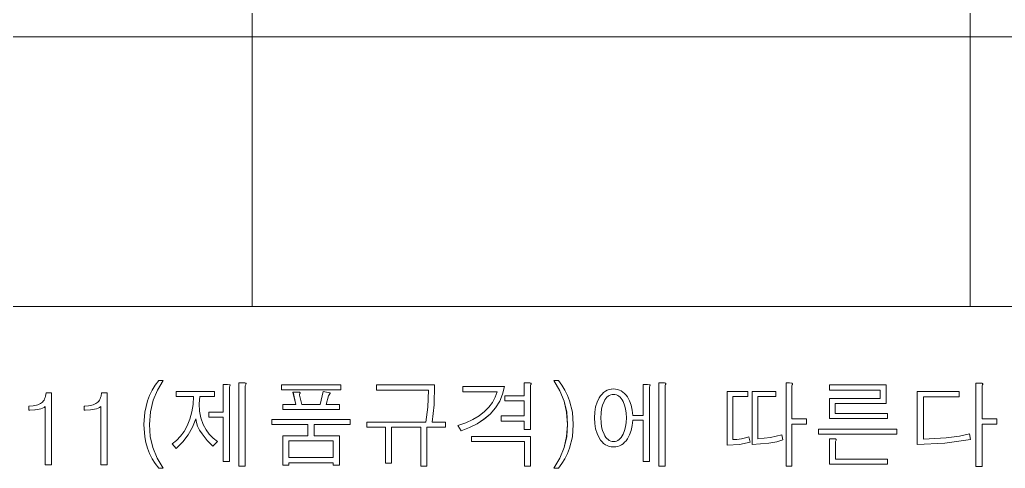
# Model space of a CAD drawing. Header units: inches. Extents: x -832 to -622, y 154 to 451.
# Drawn here: x -695.16 to -659.08, y 416.23 to 432.64 of the extents above; entities that cross this region are included whole.
import ezdxf

# ---------------------------------------------------------------- set-up
doc = ezdxf.new("R2010")
doc.units = ezdxf.units.IN
doc.header["$LTSCALE"] = 0.03937
doc.header["$MEASUREMENT"] = 0
doc.layers.add('______ 1', color=7, linetype='Continuous')

# ---------------------------------------------------------------- blocks, each defined once
blk = doc.blocks.new('BLOCK 232')
at = {"layer": '______ 1', "color": 18, "lineweight": 9}
blk.add_lwpolyline([(155.664, -33.371), (155.664, -34.458), (155.445, -34.458), (155.445, -33.557), (153.506, -33.557), (153.506, -33.371), (155.664, -33.371)], dxfattribs=at)
blk = doc.blocks.new('BLOCK 233')
at = {"layer": '______ 1', "color": 18, "lineweight": 9}
blk.add_lwpolyline([(168.69, -31.487), (168.69, -32.167), (166.821, -32.167), (166.821, -32.531), (168.735, -32.531), (168.735, -32.718), (166.606, -32.718), (166.606, -31.98), (168.472, -31.98), (168.472, -31.677), (166.606, -31.677), (166.606, -31.487), (168.69, -31.487)], dxfattribs=at)
blk = doc.blocks.new('BLOCK 234')
at = {"layer": '______ 1', "color": 18, "lineweight": 9}
blk.add_open_spline([(159.215, -33.452), (159.215, -33.452), (159.165, -33.525), (159.165, -33.525), (159.165, -33.525), (159.11, -33.583), (159.11, -33.583), (159.11, -33.583), (159.051, -33.636), (159.051, -33.636), (159.051, -33.636), (158.99, -33.679), (158.99, -33.679), (158.99, -33.679), (158.926, -33.712), (158.926, -33.712), (158.926, -33.712), (158.856, -33.735), (158.856, -33.735), (158.856, -33.735), (158.783, -33.75), (158.783, -33.75), (158.783, -33.75), (158.705, -33.753), (158.705, -33.753), (158.705, -33.753), (158.623, -33.747), (158.623, -33.747), (158.623, -33.747), (158.547, -33.732), (158.547, -33.732), (158.547, -33.732), (158.474, -33.706), (158.474, -33.706), (158.474, -33.706), (158.407, -33.671), (158.407, -33.671), (158.407, -33.671), (158.342, -33.624), (158.342, -33.624), (158.342, -33.624), (158.285, -33.569), (158.285, -33.569), (158.285, -33.569), (158.229, -33.502), (158.229, -33.502), (158.229, -33.502), (158.177, -33.423), (158.177, -33.423), (158.177, -33.423), (158.101, -33.266), (158.101, -33.266), (158.101, -33.266), (158.048, -33.094), (158.048, -33.094), (158.048, -33.094), (158.017, -32.901), (158.017, -32.901), (158.017, -32.901), (158.005, -32.692), (158.005, -32.692), (158.005, -32.692), (158.017, -32.484), (158.017, -32.484), (158.017, -32.484), (158.048, -32.292), (158.048, -32.292), (158.048, -32.292), (158.101, -32.117), (158.101, -32.117), (158.101, -32.117), (158.177, -31.959), (158.177, -31.959), (158.177, -31.959), (158.229, -31.881), (158.229, -31.881), (158.229, -31.881), (158.285, -31.817), (158.285, -31.817), (158.285, -31.817), (158.342, -31.758), (158.342, -31.758), (158.342, -31.758), (158.407, -31.715), (158.407, -31.715), (158.407, -31.715), (158.474, -31.677), (158.474, -31.677), (158.474, -31.677), (158.547, -31.654), (158.547, -31.654), (158.547, -31.654), (158.623, -31.636), (158.623, -31.636), (158.623, -31.636), (158.705, -31.633), (158.705, -31.633), (158.705, -31.633), (158.78, -31.636), (158.78, -31.636), (158.78, -31.636), (158.853, -31.651), (158.853, -31.651), (158.853, -31.651), (158.923, -31.674), (158.923, -31.674), (158.923, -31.674), (158.987, -31.706), (158.987, -31.706), (158.987, -31.706), (159.048, -31.747), (159.048, -31.747), (159.048, -31.747), (159.107, -31.796), (159.107, -31.796), (159.107, -31.796), (159.162, -31.855), (159.162, -31.855), (159.162, -31.855), (159.212, -31.924), (159.212, -31.924), (159.212, -31.924), (159.291, -32.065), (159.291, -32.065), (159.291, -32.065), (159.349, -32.225), (159.349, -32.225), (159.349, -32.225), (159.387, -32.403), (159.387, -32.403), (159.387, -32.403), (159.409, -32.598), (159.409, -32.598), (159.409, -32.598), (159.783, -32.598), (159.783, -32.598), (159.783, -32.598), (159.783, -31.472), (159.783, -31.472), (159.783, -31.472), (159.95, -31.472), (159.95, -31.472), (159.95, -31.472), (160.014, -31.476), (160.014, -31.476), (160.014, -31.476), (160.031, -31.478), (160.031, -31.478), (160.045, -31.493), (160.045, -31.499), (160.045, -31.499), (160.043, -31.511), (160.034, -31.525), (160.034, -31.525), (160.034, -31.525), (160.019, -31.554), (160.019, -31.554), (160.019, -31.554), (160.016, -31.586), (160.016, -31.586), (160.016, -31.586), (160.016, -34.292), (160.016, -34.292), (160.016, -34.292), (159.783, -34.292), (159.783, -34.292), (159.783, -34.292), (159.783, -32.776), (159.783, -32.776), (159.783, -32.776), (159.409, -32.776), (159.409, -32.776), (159.409, -32.776), (159.389, -32.971), (159.389, -32.971), (159.389, -32.971), (159.349, -33.149), (159.349, -33.149), (159.349, -33.149), (159.294, -33.309), (159.294, -33.309), (159.294, -33.309), (159.215, -33.452), (159.215, -33.452)], degree=3, knots=[0, 0, 0, 0, 1, 1, 1, 2, 2, 2, 3, 3, 3, 4, 4, 4, 5, 5, 5, 6, 6, 6, 7, 7, 7, 8, 8, 8, 9, 9, 9, 10, 10, 10, 11, 11, 11, 12, 12, 12, 13, 13, 13, 14, 14, 14, 15, 15, 15, 16, 16, 16, 17, 17, 17, 18, 18, 18, 19, 19, 19, 20, 20, 20, 21, 21, 21, 22, 22, 22, 23, 23, 23, 24, 24, 24, 25, 25, 25, 26, 26, 26, 27, 27, 27, 28, 28, 28, 29, 29, 29, 30, 30, 30, 31, 31, 31, 32, 32, 32, 33, 33, 33, 34, 34, 34, 35, 35, 35, 36, 36, 36, 37, 37, 37, 38, 38, 38, 39, 39, 39, 40, 40, 40, 41, 41, 41, 42, 42, 42, 43, 43, 43, 44, 44, 44, 45, 45, 45, 46, 46, 46, 47, 47, 47, 48, 48, 48, 49, 49, 49, 50, 50, 50, 51, 51, 51, 52, 52, 52, 53, 53, 53, 54, 54, 54, 55, 55, 55, 56, 56, 56, 57, 57, 57, 58, 58, 58, 59, 59, 59, 60, 60, 60, 61, 61, 61, 61], dxfattribs=at)
blk = doc.blocks.new('BLOCK 235')
at = {"layer": '______ 1', "color": 18, "lineweight": 9}
blk.add_lwpolyline([(158.355, -32.097), (158.302, -32.222), (158.267, -32.365), (158.246, -32.522), (158.238, -32.692), (158.246, -32.863), (158.267, -33.018), (158.302, -33.158), (158.355, -33.286), (158.387, -33.35), (158.424, -33.403), (158.463, -33.449), (158.506, -33.487), (158.55, -33.516), (158.6, -33.537), (158.649, -33.551), (158.705, -33.554), (158.76, -33.551), (158.809, -33.537), (158.859, -33.516), (158.906, -33.487), (158.946, -33.449), (158.987, -33.403), (159.025, -33.35), (159.057, -33.286), (159.11, -33.158), (159.148, -33.018), (159.168, -32.863), (159.177, -32.692), (159.168, -32.522), (159.148, -32.365), (159.11, -32.222), (159.057, -32.097), (159.022, -32.032), (158.987, -31.98), (158.946, -31.933), (158.903, -31.895), (158.856, -31.866), (158.809, -31.846), (158.757, -31.834), (158.705, -31.831), (158.649, -31.834), (158.6, -31.846), (158.55, -31.866), (158.506, -31.895), (158.463, -31.933), (158.424, -31.98), (158.387, -32.032), (158.355, -32.097)], dxfattribs=at)
blk = doc.blocks.new('BLOCK 236')
at = {"layer": '______ 1', "color": 18, "lineweight": 9}
blk.add_open_spline([(160.544, -31.414), (160.544, -31.414), (160.574, -31.414), (160.574, -31.414), (160.574, -31.414), (160.597, -31.417), (160.597, -31.417), (160.606, -31.42), (160.611, -31.423), (160.611, -31.423), (160.623, -31.435), (160.623, -31.441), (160.623, -31.441), (160.62, -31.443), (160.617, -31.458), (160.617, -31.458), (160.617, -31.458), (160.611, -31.472), (160.611, -31.472), (160.611, -31.472), (160.597, -31.493), (160.597, -31.493), (160.597, -31.493), (160.594, -31.519), (160.594, -31.519), (160.594, -31.519), (160.594, -34.461), (160.594, -34.461), (160.594, -34.461), (160.363, -34.461), (160.363, -34.461), (160.363, -34.461), (160.363, -31.414), (160.363, -31.414), (160.363, -31.414), (160.544, -31.414), (160.544, -31.414)], degree=3, knots=[0, 0, 0, 0, 1, 1, 1, 2, 2, 2, 3, 3, 3, 4, 4, 4, 5, 5, 5, 6, 6, 6, 7, 7, 7, 8, 8, 8, 9, 9, 9, 10, 10, 10, 11, 11, 11, 12, 12, 12, 12], dxfattribs=at)
blk = doc.blocks.new('BLOCK 237')
at = {"layer": '______ 1', "color": 18, "lineweight": 9}
blk.add_lwpolyline([(163.617, -31.727), (163.617, -31.907), (163.069, -31.907), (163.069, -33.484), (163.218, -33.479), (163.393, -33.452), (163.538, -33.423), (163.661, -33.385), (163.704, -33.577), (163.32, -33.659), (162.859, -33.694), (162.859, -31.727), (163.617, -31.727)], dxfattribs=at)
blk = doc.blocks.new('BLOCK 238')
at = {"layer": '______ 1', "color": 18, "lineweight": 9}
blk.add_lwpolyline([(164.649, -31.727), (164.649, -31.907), (163.993, -31.907), (163.993, -33.452), (164.451, -33.409), (164.865, -33.307), (164.906, -33.499), (164.679, -33.563), (164.396, -33.613), (163.781, -33.659), (163.781, -31.727), (164.649, -31.727)], dxfattribs=at)
blk = doc.blocks.new('BLOCK 239')
at = {"layer": '______ 1', "color": 18, "lineweight": 9}
blk.add_open_spline([(165.255, -31.432), (165.262, -31.443), (165.258, -31.449), (165.258, -31.449), (165.255, -31.461), (165.247, -31.478), (165.247, -31.478), (165.247, -31.478), (165.232, -31.511), (165.232, -31.511), (165.232, -31.511), (165.23, -31.543), (165.23, -31.543), (165.23, -31.543), (165.23, -32.727), (165.23, -32.727), (165.23, -32.727), (165.766, -32.727), (165.766, -32.727), (165.766, -32.727), (165.766, -32.919), (165.766, -32.919), (165.766, -32.919), (165.23, -32.919), (165.23, -32.919), (165.23, -32.919), (165.23, -34.461), (165.23, -34.461), (165.23, -34.461), (165.019, -34.461), (165.019, -34.461), (165.019, -34.461), (165.019, -31.414), (165.019, -31.414), (165.019, -31.414), (165.145, -31.414), (165.145, -31.414), (165.145, -31.414), (165.218, -31.42), (165.218, -31.42), (165.218, -31.42), (165.244, -31.423), (165.244, -31.423)], degree=3, knots=[0, 0, 0, 0, 1, 1, 1, 2, 2, 2, 3, 3, 3, 4, 4, 4, 5, 5, 5, 6, 6, 6, 7, 7, 7, 8, 8, 8, 9, 9, 9, 10, 10, 10, 11, 11, 11, 12, 12, 12, 13, 13, 13, 14, 14, 14, 14], dxfattribs=at)
blk = doc.blocks.new('BLOCK 240')
at = {"layer": '______ 1', "color": 18, "lineweight": 9}
blk.add_lwpolyline([(169.081, -33.099), (169.081, -33.292), (166.212, -33.292), (166.212, -33.099), (169.081, -33.099)], dxfattribs=at)
blk = doc.blocks.new('BLOCK 241')
at = {"layer": '______ 1', "color": 18, "lineweight": 9}
blk.add_open_spline([(166.857, -33.467), (166.859, -33.482), (166.857, -33.487), (166.857, -33.487), (166.857, -33.493), (166.851, -33.505), (166.851, -33.505), (166.851, -33.505), (166.839, -33.528), (166.839, -33.528), (166.839, -33.528), (166.833, -33.56), (166.833, -33.56), (166.833, -33.56), (166.833, -34.205), (166.833, -34.205), (166.833, -34.205), (168.737, -34.205), (168.737, -34.205), (168.737, -34.205), (168.737, -34.385), (168.737, -34.385), (168.737, -34.385), (166.606, -34.385), (166.606, -34.385), (166.606, -34.385), (166.606, -33.458), (166.606, -33.458), (166.606, -33.458), (166.775, -33.458), (166.775, -33.458), (166.775, -33.458), (166.83, -33.461), (166.83, -33.461), (166.83, -33.461), (166.848, -33.464), (166.848, -33.464)], degree=3, knots=[0, 0, 0, 0, 1, 1, 1, 2, 2, 2, 3, 3, 3, 4, 4, 4, 5, 5, 5, 6, 6, 6, 7, 7, 7, 8, 8, 8, 9, 9, 9, 10, 10, 10, 11, 11, 11, 12, 12, 12, 12], dxfattribs=at)
blk = doc.blocks.new('BLOCK 242')
at = {"layer": '______ 1', "color": 18, "lineweight": 9}
blk.add_lwpolyline([(171.358, -31.727), (171.358, -31.919), (170.052, -31.919), (170.052, -33.473), (170.889, -33.42), (171.375, -33.359), (171.735, -33.28), (171.778, -33.479), (170.839, -33.61), (169.821, -33.662), (169.821, -31.727), (171.358, -31.727)], dxfattribs=at)
blk = doc.blocks.new('BLOCK 210')
at = {"layer": '______ 1', "color": 18, "lineweight": 9}
blk.add_lwpolyline([(149.065, -32.936), (147.747, -32.936), (147.747, -33.342), (148.672, -33.342), (148.672, -34.426), (148.444, -34.426), (148.444, -34.33), (146.821, -34.33), (146.821, -34.426), (146.59, -34.426), (146.59, -33.342), (147.517, -33.342), (147.517, -32.936), (146.194, -32.936), (146.194, -32.75), (149.065, -32.75), (149.065, -32.936)], dxfattribs=at)
blk = doc.blocks.new('BLOCK 211')
at = {"layer": '______ 1', "color": 18, "lineweight": 9}
blk.add_lwpolyline([(148.718, -31.487), (148.718, -31.665), (146.543, -31.665), (146.543, -31.487), (148.718, -31.487)], dxfattribs=at)
blk = doc.blocks.new('BLOCK 223')
at = {"layer": '______ 1', "color": 18, "lineweight": 9}
blk.add_open_spline([(172.221, -31.435), (172.224, -31.449), (172.224, -31.452), (172.224, -31.452), (172.221, -31.467), (172.212, -31.484), (172.212, -31.484), (172.212, -31.484), (172.201, -31.513), (172.201, -31.513), (172.201, -31.513), (172.195, -31.548), (172.195, -31.548), (172.195, -31.548), (172.195, -32.723), (172.195, -32.723), (172.195, -32.723), (172.734, -32.723), (172.734, -32.723), (172.734, -32.723), (172.734, -32.916), (172.734, -32.916), (172.734, -32.916), (172.195, -32.916), (172.195, -32.916), (172.195, -32.916), (172.195, -34.464), (172.195, -34.464), (172.195, -34.464), (171.967, -34.464), (171.967, -34.464), (171.967, -34.464), (171.967, -31.417), (171.967, -31.417), (171.967, -31.417), (172.11, -31.417), (172.11, -31.417), (172.11, -31.417), (172.182, -31.423), (172.182, -31.423), (172.198, -31.426), (172.207, -31.429), (172.207, -31.429)], degree=3, knots=[0, 0, 0, 0, 1, 1, 1, 2, 2, 2, 3, 3, 3, 4, 4, 4, 5, 5, 5, 6, 6, 6, 7, 7, 7, 8, 8, 8, 9, 9, 9, 10, 10, 10, 11, 11, 11, 12, 12, 12, 13, 13, 13, 14, 14, 14, 14], dxfattribs=at)
blk = doc.blocks.new('BLOCK 229')
at = {"layer": '______ 1', "color": 18, "lineweight": 9}
blk.add_lwpolyline([(156.684, -31.324), (156.812, -31.499), (156.922, -31.68), (157.016, -31.869), (157.093, -32.067), (157.197, -32.481), (157.232, -32.93), (157.197, -33.379), (157.093, -33.796), (157.016, -33.995), (156.922, -34.184), (156.812, -34.362), (156.684, -34.534), (156.515, -34.534), (156.739, -34.166), (156.894, -33.779), (156.991, -33.371), (157.019, -32.93), (156.991, -32.487), (156.894, -32.079), (156.739, -31.697), (156.515, -31.324), (156.684, -31.324)], dxfattribs=at)
blk = doc.blocks.new('BLOCK 230')
at = {"layer": '______ 1', "color": 18, "lineweight": 9}
blk.add_lwpolyline([(154.708, -31.545), (154.643, -31.826), (154.535, -32.085), (154.381, -32.327), (154.182, -32.551), (153.961, -32.741), (153.713, -32.904), (153.436, -33.044), (153.13, -33.161), (153.002, -32.974), (153.29, -32.869), (153.55, -32.75), (153.78, -32.61), (153.981, -32.455), (154.138, -32.295), (154.27, -32.123), (154.369, -31.936), (154.442, -31.738), (153.185, -31.738), (153.185, -31.545), (154.708, -31.545)], dxfattribs=at)
blk = doc.blocks.new('BLOCK 231')
at = {"layer": '______ 1', "color": 18, "lineweight": 9}
blk.add_open_spline([(155.433, -31.878), (155.433, -31.878), (155.433, -31.414), (155.433, -31.414), (155.433, -31.414), (155.614, -31.414), (155.614, -31.414), (155.614, -31.414), (155.643, -31.414), (155.643, -31.414), (155.643, -31.414), (155.664, -31.417), (155.664, -31.417), (155.679, -31.423), (155.681, -31.423), (155.681, -31.423), (155.687, -31.437), (155.687, -31.441), (155.687, -31.441), (155.684, -31.452), (155.676, -31.467), (155.676, -31.467), (155.676, -31.467), (155.667, -31.49), (155.667, -31.49), (155.667, -31.49), (155.664, -31.517), (155.664, -31.517), (155.664, -31.517), (155.664, -33.114), (155.664, -33.114), (155.664, -33.114), (155.433, -33.114), (155.433, -33.114), (155.433, -33.114), (155.433, -32.808), (155.433, -32.808), (155.433, -32.808), (154.594, -32.808), (154.594, -32.808), (154.594, -32.808), (154.594, -32.616), (154.594, -32.616), (154.594, -32.616), (155.433, -32.616), (155.433, -32.616), (155.433, -32.616), (155.433, -32.067), (155.433, -32.067), (155.433, -32.067), (154.721, -32.067), (154.721, -32.067), (154.721, -32.067), (154.721, -31.878), (154.721, -31.878), (154.721, -31.878), (155.433, -31.878), (155.433, -31.878)], degree=3, knots=[0, 0, 0, 0, 1, 1, 1, 2, 2, 2, 3, 3, 3, 4, 4, 4, 5, 5, 5, 6, 6, 6, 7, 7, 7, 8, 8, 8, 9, 9, 9, 10, 10, 10, 11, 11, 11, 12, 12, 12, 13, 13, 13, 14, 14, 14, 15, 15, 15, 16, 16, 16, 17, 17, 17, 18, 18, 18, 19, 19, 19, 19], dxfattribs=at)
blk = doc.blocks.new('BLOCK 185')
at = {"layer": '______ 1', "color": 18, "lineweight": 9}
blk.add_lwpolyline([(144.089, -31.727), (144.089, -31.913), (143.552, -31.913), (143.529, -32.181), (143.543, -32.441), (143.595, -32.692), (143.68, -32.927), (143.783, -33.123), (143.902, -33.292), (144.042, -33.432), (144.2, -33.549), (144.033, -33.72), (143.821, -33.514), (143.637, -33.277), (143.547, -33.135), (143.476, -32.995), (143.43, -32.858), (143.407, -32.729), (143.293, -33.027), (143.13, -33.315), (142.934, -33.572), (142.695, -33.814), (142.538, -33.636), (142.703, -33.514), (142.85, -33.365), (142.98, -33.184), (143.094, -32.977), (143.193, -32.732), (143.264, -32.473), (143.307, -32.202), (143.325, -31.913), (142.695, -31.913), (142.695, -31.727), (144.089, -31.727)], dxfattribs=at)
blk = doc.blocks.new('BLOCK 198')
at = {"layer": '______ 1', "color": 18, "lineweight": 9}
blk.add_lwpolyline([(139.931, -32.271), (139.884, -32.307), (139.832, -32.333), (139.77, -32.356), (139.703, -32.374), (139.553, -32.4), (139.363, -32.406), (139.324, -32.406), (139.324, -32.26), (139.342, -32.26), (139.483, -32.251), (139.605, -32.231), (139.657, -32.213), (139.706, -32.193), (139.75, -32.169), (139.791, -32.143), (139.826, -32.111), (139.858, -32.076), (139.884, -32.038), (139.907, -31.995), (139.925, -31.948), (139.939, -31.895), (139.954, -31.779), (140.159, -31.779), (140.159, -34.411), (139.931, -34.411), (139.931, -32.271)], dxfattribs=at)
blk = doc.blocks.new('BLOCK 199')
at = {"layer": '______ 1', "color": 18, "lineweight": 9}
blk.add_lwpolyline([(137.899, -32.271), (137.855, -32.307), (137.8, -32.333), (137.741, -32.356), (137.672, -32.374), (137.523, -32.4), (137.334, -32.406), (137.296, -32.406), (137.296, -32.26), (137.313, -32.26), (137.453, -32.251), (137.575, -32.231), (137.627, -32.213), (137.677, -32.193), (137.721, -32.169), (137.761, -32.143), (137.797, -32.111), (137.826, -32.076), (137.855, -32.038), (137.875, -31.995), (137.896, -31.948), (137.908, -31.895), (137.925, -31.779), (138.129, -31.779), (138.129, -34.411), (137.899, -34.411), (137.899, -32.271)], dxfattribs=at)
blk = doc.blocks.new('BLOCK 200')
at = {"layer": '______ 1', "color": 18, "lineweight": 9}
blk.add_lwpolyline([(141.85, -32.038), (141.747, -32.47), (141.713, -32.93), (141.742, -33.371), (141.832, -33.779), (141.989, -34.166), (142.217, -34.534), (142.056, -34.534), (141.926, -34.362), (141.814, -34.184), (141.718, -33.995), (141.642, -33.796), (141.582, -33.592), (141.537, -33.379), (141.502, -32.93), (141.537, -32.484), (141.642, -32.067), (141.718, -31.869), (141.814, -31.68), (141.926, -31.499), (142.056, -31.324), (142.217, -31.324), (142.001, -31.677), (141.85, -32.038)], dxfattribs=at)
blk = doc.blocks.new('BLOCK 203')
at = {"layer": '______ 1', "color": 18, "lineweight": 9}
blk.add_open_spline([(147.226, -31.761), (147.229, -31.776), (147.229, -31.779), (147.229, -31.779), (147.226, -31.785), (147.22, -31.796), (147.22, -31.796), (147.22, -31.796), (147.209, -31.826), (147.209, -31.826), (147.209, -31.826), (147.206, -31.863), (147.206, -31.863), (147.206, -31.863), (147.29, -32.207), (147.29, -32.207), (147.29, -32.207), (147.966, -32.207), (147.966, -32.207), (147.966, -32.207), (148.077, -31.727), (148.077, -31.727), (148.077, -31.727), (148.255, -31.761), (148.255, -31.761), (148.255, -31.761), (148.307, -31.77), (148.307, -31.77), (148.307, -31.77), (148.322, -31.776), (148.322, -31.776), (148.33, -31.79), (148.33, -31.793), (148.33, -31.793), (148.325, -31.802), (148.313, -31.814), (148.313, -31.814), (148.313, -31.814), (148.29, -31.843), (148.29, -31.843), (148.29, -31.843), (148.272, -31.883), (148.272, -31.883), (148.272, -31.883), (148.182, -32.207), (148.182, -32.207), (148.182, -32.207), (148.672, -32.207), (148.672, -32.207), (148.672, -32.207), (148.672, -32.385), (148.672, -32.385), (148.672, -32.385), (146.59, -32.385), (146.59, -32.385), (146.59, -32.385), (146.59, -32.207), (146.59, -32.207), (146.59, -32.207), (147.069, -32.207), (147.069, -32.207), (147.069, -32.207), (146.966, -31.75), (146.966, -31.75), (146.966, -31.75), (147.127, -31.75), (147.127, -31.75), (147.127, -31.75), (147.194, -31.753), (147.194, -31.753), (147.194, -31.753), (147.214, -31.755), (147.214, -31.755)], degree=3, knots=[0, 0, 0, 0, 1, 1, 1, 2, 2, 2, 3, 3, 3, 4, 4, 4, 5, 5, 5, 6, 6, 6, 7, 7, 7, 8, 8, 8, 9, 9, 9, 10, 10, 10, 11, 11, 11, 12, 12, 12, 13, 13, 13, 14, 14, 14, 15, 15, 15, 16, 16, 16, 17, 17, 17, 18, 18, 18, 19, 19, 19, 20, 20, 20, 21, 21, 21, 22, 22, 22, 23, 23, 23, 24, 24, 24, 24], dxfattribs=at)
blk = doc.blocks.new('BLOCK 204')
at = {"layer": '______ 1', "color": 18, "lineweight": 9}
blk.add_open_spline([(144.409, -32.481), (144.409, -32.481), (144.409, -31.47), (144.409, -31.47), (144.409, -31.47), (144.575, -31.47), (144.575, -31.47), (144.575, -31.47), (144.636, -31.476), (144.636, -31.476), (144.636, -31.476), (144.657, -31.478), (144.657, -31.478), (144.672, -31.49), (144.672, -31.493), (144.672, -31.493), (144.672, -31.499), (144.665, -31.511), (144.665, -31.511), (144.665, -31.511), (144.66, -31.525), (144.66, -31.525), (144.66, -31.525), (144.645, -31.551), (144.645, -31.551), (144.645, -31.551), (144.642, -31.586), (144.642, -31.586), (144.642, -31.586), (144.642, -34.292), (144.642, -34.292), (144.642, -34.292), (144.409, -34.292), (144.409, -34.292), (144.409, -34.292), (144.409, -32.659), (144.409, -32.659), (144.409, -32.659), (143.89, -32.659), (143.89, -32.659), (143.89, -32.659), (143.89, -32.481), (143.89, -32.481), (143.89, -32.481), (144.409, -32.481), (144.409, -32.481)], degree=3, knots=[0, 0, 0, 0, 1, 1, 1, 2, 2, 2, 3, 3, 3, 4, 4, 4, 5, 5, 5, 6, 6, 6, 7, 7, 7, 8, 8, 8, 9, 9, 9, 10, 10, 10, 11, 11, 11, 12, 12, 12, 13, 13, 13, 14, 14, 14, 15, 15, 15, 15], dxfattribs=at)
blk = doc.blocks.new('BLOCK 205')
at = {"layer": '______ 1', "color": 18, "lineweight": 9}
blk.add_open_spline([(145.17, -31.414), (145.17, -31.414), (145.2, -31.414), (145.2, -31.414), (145.2, -31.414), (145.223, -31.417), (145.223, -31.417), (145.231, -31.42), (145.237, -31.423), (145.237, -31.423), (145.249, -31.435), (145.249, -31.441), (145.249, -31.441), (145.246, -31.443), (145.244, -31.458), (145.244, -31.458), (145.244, -31.458), (145.237, -31.472), (145.237, -31.472), (145.237, -31.472), (145.223, -31.493), (145.223, -31.493), (145.223, -31.493), (145.22, -31.519), (145.22, -31.519), (145.22, -31.519), (145.22, -34.461), (145.22, -34.461), (145.22, -34.461), (144.989, -34.461), (144.989, -34.461), (144.989, -34.461), (144.989, -31.414), (144.989, -31.414), (144.989, -31.414), (145.17, -31.414), (145.17, -31.414)], degree=3, knots=[0, 0, 0, 0, 1, 1, 1, 2, 2, 2, 3, 3, 3, 4, 4, 4, 5, 5, 5, 6, 6, 6, 7, 7, 7, 8, 8, 8, 9, 9, 9, 10, 10, 10, 11, 11, 11, 12, 12, 12, 12], dxfattribs=at)
blk = doc.blocks.new('BLOCK 206')
at = {"layer": '______ 1', "color": 18, "lineweight": 9}
blk.add_lwpolyline([(146.821, -33.531), (146.821, -34.14), (148.444, -34.14), (148.444, -33.531), (146.821, -33.531)], dxfattribs=at)
blk = doc.blocks.new('BLOCK 181')
at = {"layer": '______ 1', "color": 18, "lineweight": 9}
blk.add_lwpolyline([(171.766, -28.618), (171.766, -10.437)], dxfattribs=at)
blk = doc.blocks.new('BLOCK 182')
at = {"layer": '______ 1', "color": 18, "lineweight": 9}
blk.add_lwpolyline([(145.476, -28.618), (145.476, -10.437)], dxfattribs=at)
blk = doc.blocks.new('BLOCK 184')
at = {"layer": '______ 1', "color": 18, "lineweight": 9}
blk.add_lwpolyline([(152.55, -33.03), (151.87, -33.03), (151.87, -34.461), (151.649, -34.461), (151.649, -33.03), (150.573, -33.03), (150.573, -34.353), (150.351, -34.353), (150.351, -33.03), (149.675, -33.03), (149.675, -32.843), (151.833, -32.843), (151.906, -32.298), (151.926, -31.68), (150.025, -31.68), (150.025, -31.487), (152.153, -31.487), (152.133, -32.219), (152.06, -32.843), (152.55, -32.843), (152.55, -33.03)], dxfattribs=at)
blk = doc.blocks.new('BLOCK 2')
at = {"layer": '______ 1', "lineweight": 0}
for points in [[(141.85, -32.038), (141.747, -32.47), (141.713, -32.93), (141.742, -33.371), (141.832, -33.779), (141.989, -34.166), (142.217, -34.534), (142.056, -34.534), (141.926, -34.362), (141.811, -34.184), (141.718, -33.995), (141.642, -33.796), (141.582, -33.592), (141.537, -33.379), (141.502, -32.93), (141.537, -32.484), (141.642, -32.067), (141.718, -31.869), (141.811, -31.68), (141.926, -31.499), (142.056, -31.324), (142.217, -31.324), (142.001, -31.677), (141.85, -32.038)], [(156.684, -31.324), (156.812, -31.499), (156.922, -31.68), (157.016, -31.869), (157.093, -32.067), (157.197, -32.481), (157.23, -32.93), (157.197, -33.379), (157.093, -33.796), (157.016, -33.995), (156.922, -34.184), (156.812, -34.362), (156.684, -34.534), (156.515, -34.534), (156.739, -34.166), (156.894, -33.779), (156.987, -33.371), (157.019, -32.93), (156.987, -32.487), (156.894, -32.079), (156.739, -31.697), (156.515, -31.324), (156.684, -31.324)], [(144.089, -31.727), (144.089, -31.913), (143.552, -31.913), (143.529, -32.181), (143.543, -32.441), (143.593, -32.692), (143.68, -32.927), (143.783, -33.123), (143.902, -33.292), (144.042, -33.432), (144.2, -33.549), (144.033, -33.72), (143.821, -33.514), (143.637, -33.277), (143.547, -33.135), (143.476, -32.995), (143.43, -32.858), (143.407, -32.729), (143.293, -33.03), (143.13, -33.315), (142.931, -33.572), (142.695, -33.814), (142.538, -33.636), (142.703, -33.514), (142.85, -33.365), (142.98, -33.184), (143.094, -32.977), (143.193, -32.732), (143.264, -32.473), (143.307, -32.202), (143.325, -31.913), (142.695, -31.913), (142.695, -31.727), (144.089, -31.727)], [(145.17, -31.414), (145.2, -31.414), (145.223, -31.417), (145.231, -31.42), (145.237, -31.423), (145.24, -31.423), (145.244, -31.426), (145.246, -31.426), (145.246, -31.429), (145.249, -31.432), (145.249, -31.435), (145.249, -31.441), (145.246, -31.443), (145.244, -31.458), (145.237, -31.472), (145.223, -31.493), (145.22, -31.519), (145.22, -34.461), (144.989, -34.461), (144.989, -31.414), (145.17, -31.414)], [(148.718, -31.487), (148.718, -31.665), (146.543, -31.665), (146.543, -31.487), (148.718, -31.487)], [(147.226, -31.761), (147.229, -31.764), (147.229, -31.767), (147.229, -31.77), (147.229, -31.773), (147.229, -31.776), (147.229, -31.779), (147.226, -31.785), (147.22, -31.796), (147.209, -31.826), (147.206, -31.863), (147.29, -32.207), (147.966, -32.207), (148.077, -31.727), (148.255, -31.761), (148.307, -31.77), (148.322, -31.776), (148.328, -31.779), (148.33, -31.782), (148.33, -31.785), (148.333, -31.785), (148.333, -31.787), (148.33, -31.787), (148.33, -31.79), (148.33, -31.793), (148.328, -31.799), (148.325, -31.802), (148.313, -31.814), (148.29, -31.843), (148.272, -31.883), (148.182, -32.207), (148.672, -32.207), (148.672, -32.385), (146.59, -32.385), (146.59, -32.207), (147.069, -32.207), (146.969, -31.75), (147.127, -31.75), (147.194, -31.753), (147.214, -31.755), (147.22, -31.758), (147.223, -31.758), (147.226, -31.761)], [(152.55, -33.03), (151.87, -33.03), (151.87, -34.461), (151.649, -34.461), (151.649, -33.03), (150.573, -33.03), (150.573, -34.353), (150.351, -34.353), (150.351, -33.03), (149.675, -33.03), (149.675, -32.843), (151.833, -32.843), (151.906, -32.298), (151.926, -31.68), (150.025, -31.68), (150.025, -31.487), (152.153, -31.487), (152.133, -32.219), (152.06, -32.843), (152.55, -32.843), (152.55, -33.03)], [(154.708, -31.545), (154.643, -31.826), (154.535, -32.085), (154.381, -32.327), (154.182, -32.551), (153.964, -32.741), (153.713, -32.904), (153.436, -33.044), (153.13, -33.161), (153.002, -32.974), (153.29, -32.869), (153.55, -32.75), (153.78, -32.61), (153.981, -32.455), (154.138, -32.295), (154.27, -32.123), (154.369, -31.936), (154.442, -31.738), (153.185, -31.738), (153.185, -31.545), (154.708, -31.545)], [(155.433, -31.878), (155.433, -31.414), (155.614, -31.414), (155.643, -31.414), (155.664, -31.417), (155.672, -31.42), (155.679, -31.423), (155.681, -31.423), (155.681, -31.426), (155.684, -31.426), (155.687, -31.429), (155.687, -31.432), (155.687, -31.435), (155.687, -31.437), (155.687, -31.441), (155.684, -31.452), (155.676, -31.467), (155.667, -31.49), (155.664, -31.517), (155.664, -33.114), (155.433, -33.114), (155.433, -32.808), (154.594, -32.808), (154.594, -32.616), (155.433, -32.616), (155.433, -32.067), (154.721, -32.067), (154.721, -31.878), (155.433, -31.878)], [(160.544, -31.414), (160.574, -31.414), (160.597, -31.417), (160.606, -31.42), (160.611, -31.423), (160.614, -31.423), (160.617, -31.426), (160.62, -31.426), (160.62, -31.429), (160.623, -31.432), (160.623, -31.435), (160.623, -31.441), (160.62, -31.443), (160.617, -31.458), (160.611, -31.472), (160.597, -31.493), (160.594, -31.519), (160.594, -34.461), (160.363, -34.461), (160.363, -31.414), (160.544, -31.414)], [(163.617, -31.727), (163.617, -31.907), (163.069, -31.907), (163.069, -33.484), (163.218, -33.479), (163.393, -33.452), (163.538, -33.423), (163.661, -33.385), (163.704, -33.577), (163.32, -33.659), (162.859, -33.694), (162.859, -31.727), (163.617, -31.727)], [(164.649, -31.727), (164.649, -31.907), (163.993, -31.907), (163.993, -33.452), (164.451, -33.409), (164.865, -33.307), (164.906, -33.499), (164.679, -33.563), (164.396, -33.613), (163.781, -33.659), (163.781, -31.727), (164.649, -31.727)], [(165.255, -31.432), (165.258, -31.432), (165.258, -31.435), (165.258, -31.437), (165.262, -31.437), (165.262, -31.441), (165.262, -31.443), (165.258, -31.449), (165.258, -31.455), (165.255, -31.461), (165.247, -31.478), (165.232, -31.511), (165.23, -31.543), (165.23, -32.727), (165.766, -32.727), (165.766, -32.919), (165.23, -32.919), (165.23, -34.461), (165.019, -34.461), (165.019, -31.414), (165.145, -31.414), (165.218, -31.42), (165.241, -31.423), (165.25, -31.429), (165.255, -31.429), (165.255, -31.432)], [(168.69, -31.487), (168.69, -32.167), (166.821, -32.167), (166.821, -32.531), (168.735, -32.531), (168.735, -32.718), (166.609, -32.718), (166.609, -31.98), (168.472, -31.98), (168.472, -31.677), (166.609, -31.677), (166.609, -31.487), (168.69, -31.487)], [(171.358, -31.727), (171.358, -31.919), (170.052, -31.919), (170.052, -33.473), (170.889, -33.42), (171.375, -33.359), (171.735, -33.28), (171.778, -33.479), (170.839, -33.61), (169.821, -33.662), (169.821, -31.727), (171.358, -31.727)], [(172.221, -31.435), (172.221, -31.437), (172.224, -31.437), (172.224, -31.441), (172.224, -31.443), (172.224, -31.446), (172.224, -31.449), (172.224, -31.452), (172.224, -31.458), (172.221, -31.467), (172.212, -31.484), (172.201, -31.513), (172.195, -31.548), (172.195, -32.723), (172.734, -32.723), (172.734, -32.916), (172.195, -32.916), (172.195, -34.464), (171.967, -34.464), (171.967, -31.417), (172.11, -31.417), (172.182, -31.423), (172.198, -31.426), (172.207, -31.429), (172.215, -31.432), (172.218, -31.435), (172.221, -31.435)], [(137.899, -32.271), (137.855, -32.307), (137.8, -32.333), (137.741, -32.356), (137.672, -32.374), (137.52, -32.4), (137.334, -32.406), (137.296, -32.406), (137.296, -32.26), (137.313, -32.26), (137.453, -32.251), (137.575, -32.231), (137.627, -32.213), (137.677, -32.193), (137.721, -32.169), (137.761, -32.143), (137.797, -32.111), (137.826, -32.076), (137.855, -32.038), (137.875, -31.995), (137.896, -31.948), (137.908, -31.895), (137.925, -31.779), (138.129, -31.779), (138.129, -34.411), (137.899, -34.411), (137.899, -32.271)], [(139.931, -32.271), (139.884, -32.307), (139.829, -32.333), (139.77, -32.356), (139.703, -32.374), (139.553, -32.4), (139.363, -32.406), (139.324, -32.406), (139.324, -32.26), (139.342, -32.26), (139.483, -32.251), (139.605, -32.231), (139.657, -32.213), (139.706, -32.193), (139.75, -32.169), (139.791, -32.143), (139.826, -32.111), (139.855, -32.076), (139.884, -32.038), (139.905, -31.995), (139.925, -31.948), (139.939, -31.895), (139.954, -31.779), (140.159, -31.779), (140.159, -34.411), (139.931, -34.411), (139.931, -32.271)], [(158.355, -32.094), (158.302, -32.222), (158.267, -32.365), (158.246, -32.522), (158.238, -32.692), (158.246, -32.863), (158.267, -33.018), (158.302, -33.158), (158.355, -33.286), (158.387, -33.35), (158.424, -33.403), (158.463, -33.449), (158.506, -33.487), (158.55, -33.516), (158.6, -33.537), (158.649, -33.551), (158.705, -33.554), (158.76, -33.551), (158.809, -33.537), (158.859, -33.516), (158.906, -33.487), (158.946, -33.449), (158.987, -33.403), (159.025, -33.35), (159.057, -33.286), (159.11, -33.158), (159.148, -33.018), (159.168, -32.863), (159.177, -32.692), (159.168, -32.522), (159.148, -32.365), (159.11, -32.222), (159.057, -32.094), (159.022, -32.032), (158.987, -31.98), (158.946, -31.933), (158.903, -31.895), (158.856, -31.866), (158.809, -31.846), (158.757, -31.834), (158.705, -31.831), (158.649, -31.834), (158.6, -31.846), (158.55, -31.866), (158.506, -31.895), (158.463, -31.933), (158.424, -31.98), (158.387, -32.032), (158.355, -32.094)], [(149.065, -32.936), (147.747, -32.936), (147.747, -33.342), (148.672, -33.342), (148.672, -34.426), (148.444, -34.426), (148.444, -34.33), (146.821, -34.33), (146.821, -34.426), (146.59, -34.426), (146.59, -33.342), (147.517, -33.342), (147.517, -32.936), (146.194, -32.936), (146.194, -32.75), (149.065, -32.75), (149.065, -32.936)], [(169.081, -33.099), (169.081, -33.292), (166.212, -33.292), (166.212, -33.099), (169.081, -33.099)], [(146.821, -33.531), (146.821, -34.14), (148.444, -34.14), (148.444, -33.531), (146.821, -33.531)], [(155.664, -33.371), (155.664, -34.458), (155.445, -34.458), (155.445, -33.557), (153.506, -33.557), (153.506, -33.371), (155.664, -33.371)], [(166.857, -33.467), (166.857, -33.47), (166.859, -33.473), (166.859, -33.479), (166.859, -33.482), (166.857, -33.487), (166.857, -33.493), (166.851, -33.505), (166.839, -33.528), (166.833, -33.56), (166.833, -34.205), (168.737, -34.205), (168.737, -34.385), (166.609, -34.385), (166.609, -33.458), (166.775, -33.458), (166.83, -33.461), (166.845, -33.464), (166.854, -33.467), (166.857, -33.467)]]:
    blk.add_lwpolyline(points, dxfattribs=at)
for points, knots in [([(144.406, -32.481), (144.406, -32.481), (144.406, -31.47), (144.406, -31.47), (144.406, -31.47), (144.575, -31.47), (144.575, -31.47), (144.575, -31.47), (144.636, -31.476), (144.636, -31.476), (144.636, -31.476), (144.657, -31.478), (144.657, -31.478), (144.657, -31.478), (144.665, -31.481), (144.665, -31.481), (144.665, -31.481), (144.665, -31.481), (144.665, -31.481), (144.665, -31.481), (144.669, -31.484), (144.669, -31.484), (144.669, -31.484), (144.672, -31.487), (144.672, -31.487), (144.672, -31.487), (144.672, -31.487), (144.672, -31.487), (144.672, -31.487), (144.672, -31.487), (144.672, -31.487), (144.672, -31.487), (144.672, -31.49), (144.672, -31.49), (144.672, -31.49), (144.672, -31.49), (144.672, -31.49), (144.672, -31.49), (144.672, -31.493), (144.672, -31.493), (144.672, -31.493), (144.672, -31.499), (144.672, -31.499), (144.672, -31.499), (144.665, -31.511), (144.665, -31.511), (144.665, -31.511), (144.66, -31.525), (144.66, -31.525), (144.66, -31.525), (144.645, -31.551), (144.645, -31.551), (144.645, -31.551), (144.642, -31.586), (144.642, -31.586), (144.642, -31.586), (144.642, -34.292), (144.642, -34.292), (144.642, -34.292), (144.406, -34.292), (144.406, -34.292), (144.406, -34.292), (144.406, -32.659), (144.406, -32.659), (144.406, -32.659), (143.89, -32.659), (143.89, -32.659), (143.89, -32.659), (143.89, -32.481), (143.89, -32.481), (143.89, -32.481), (144.406, -32.481), (144.406, -32.481), (144.406, -32.481), (144.406, -32.481), (144.406, -32.481)], [0, 0, 0, 0, 1, 1, 1, 2, 2, 2, 3, 3, 3, 4, 4, 4, 5, 5, 5, 6, 6, 6, 7, 7, 7, 8, 8, 8, 9, 9, 9, 10, 10, 10, 11, 11, 11, 12, 12, 12, 13, 13, 13, 14, 14, 14, 15, 15, 15, 16, 16, 16, 17, 17, 17, 18, 18, 18, 19, 19, 19, 20, 20, 20, 21, 21, 21, 22, 22, 22, 23, 23, 23, 24, 24, 24, 25, 25, 25, 25]), ([(159.215, -33.452), (159.215, -33.452), (159.165, -33.525), (159.165, -33.525), (159.165, -33.525), (159.11, -33.583), (159.11, -33.583), (159.11, -33.583), (159.051, -33.636), (159.051, -33.636), (159.051, -33.636), (158.99, -33.679), (158.99, -33.679), (158.99, -33.679), (158.926, -33.712), (158.926, -33.712), (158.926, -33.712), (158.856, -33.735), (158.856, -33.735), (158.856, -33.735), (158.783, -33.75), (158.783, -33.75), (158.783, -33.75), (158.705, -33.753), (158.705, -33.753), (158.705, -33.753), (158.626, -33.75), (158.626, -33.75), (158.626, -33.75), (158.547, -33.732), (158.547, -33.732), (158.547, -33.732), (158.474, -33.706), (158.474, -33.706), (158.474, -33.706), (158.407, -33.671), (158.407, -33.671), (158.407, -33.671), (158.342, -33.624), (158.342, -33.624), (158.342, -33.624), (158.285, -33.569), (158.285, -33.569), (158.285, -33.569), (158.229, -33.502), (158.229, -33.502), (158.229, -33.502), (158.177, -33.423), (158.177, -33.423), (158.177, -33.423), (158.101, -33.266), (158.101, -33.266), (158.101, -33.266), (158.048, -33.094), (158.048, -33.094), (158.048, -33.094), (158.017, -32.901), (158.017, -32.901), (158.017, -32.901), (158.005, -32.692), (158.005, -32.692), (158.005, -32.692), (158.017, -32.484), (158.017, -32.484), (158.017, -32.484), (158.048, -32.292), (158.048, -32.292), (158.048, -32.292), (158.101, -32.117), (158.101, -32.117), (158.101, -32.117), (158.177, -31.959), (158.177, -31.959), (158.177, -31.959), (158.229, -31.881), (158.229, -31.881), (158.229, -31.881), (158.285, -31.817), (158.285, -31.817), (158.285, -31.817), (158.342, -31.758), (158.342, -31.758), (158.342, -31.758), (158.407, -31.715), (158.407, -31.715), (158.407, -31.715), (158.474, -31.677), (158.474, -31.677), (158.474, -31.677), (158.547, -31.654), (158.547, -31.654), (158.547, -31.654), (158.626, -31.636), (158.626, -31.636), (158.626, -31.636), (158.705, -31.633), (158.705, -31.633), (158.705, -31.633), (158.78, -31.636), (158.78, -31.636), (158.78, -31.636), (158.853, -31.651), (158.853, -31.651), (158.853, -31.651), (158.923, -31.674), (158.923, -31.674), (158.923, -31.674), (158.987, -31.706), (158.987, -31.706), (158.987, -31.706), (159.048, -31.747), (159.048, -31.747), (159.048, -31.747), (159.107, -31.796), (159.107, -31.796), (159.107, -31.796), (159.162, -31.855), (159.162, -31.855), (159.162, -31.855), (159.212, -31.924), (159.212, -31.924), (159.212, -31.924), (159.291, -32.065), (159.291, -32.065), (159.291, -32.065), (159.349, -32.225), (159.349, -32.225), (159.349, -32.225), (159.387, -32.403), (159.387, -32.403), (159.387, -32.403), (159.409, -32.598), (159.409, -32.598), (159.409, -32.598), (159.783, -32.598), (159.783, -32.598), (159.783, -32.598), (159.783, -31.472), (159.783, -31.472), (159.783, -31.472), (159.95, -31.472), (159.95, -31.472), (159.95, -31.472), (160.014, -31.476), (160.014, -31.476), (160.014, -31.476), (160.031, -31.478), (160.031, -31.478), (160.031, -31.478), (160.039, -31.481), (160.039, -31.481), (160.039, -31.481), (160.043, -31.484), (160.043, -31.484), (160.043, -31.484), (160.045, -31.487), (160.045, -31.487), (160.045, -31.487), (160.045, -31.487), (160.045, -31.487), (160.045, -31.487), (160.045, -31.487), (160.045, -31.487), (160.045, -31.487), (160.045, -31.49), (160.045, -31.49), (160.045, -31.49), (160.045, -31.49), (160.045, -31.49), (160.045, -31.49), (160.045, -31.493), (160.045, -31.493), (160.045, -31.493), (160.045, -31.493), (160.045, -31.493), (160.045, -31.493), (160.045, -31.499), (160.045, -31.499), (160.045, -31.499), (160.043, -31.511), (160.043, -31.511), (160.043, -31.511), (160.034, -31.525), (160.034, -31.525), (160.034, -31.525), (160.022, -31.554), (160.022, -31.554), (160.022, -31.554), (160.016, -31.586), (160.016, -31.586), (160.016, -31.586), (160.016, -34.292), (160.016, -34.292), (160.016, -34.292), (159.783, -34.292), (159.783, -34.292), (159.783, -34.292), (159.783, -32.776), (159.783, -32.776), (159.783, -32.776), (159.409, -32.776), (159.409, -32.776), (159.409, -32.776), (159.389, -32.971), (159.389, -32.971), (159.389, -32.971), (159.349, -33.149), (159.349, -33.149), (159.349, -33.149), (159.294, -33.309), (159.294, -33.309), (159.294, -33.309), (159.215, -33.452), (159.215, -33.452), (159.215, -33.452), (159.215, -33.452), (159.215, -33.452)], [0, 0, 0, 0, 1, 1, 1, 2, 2, 2, 3, 3, 3, 4, 4, 4, 5, 5, 5, 6, 6, 6, 7, 7, 7, 8, 8, 8, 9, 9, 9, 10, 10, 10, 11, 11, 11, 12, 12, 12, 13, 13, 13, 14, 14, 14, 15, 15, 15, 16, 16, 16, 17, 17, 17, 18, 18, 18, 19, 19, 19, 20, 20, 20, 21, 21, 21, 22, 22, 22, 23, 23, 23, 24, 24, 24, 25, 25, 25, 26, 26, 26, 27, 27, 27, 28, 28, 28, 29, 29, 29, 30, 30, 30, 31, 31, 31, 32, 32, 32, 33, 33, 33, 34, 34, 34, 35, 35, 35, 36, 36, 36, 37, 37, 37, 38, 38, 38, 39, 39, 39, 40, 40, 40, 41, 41, 41, 42, 42, 42, 43, 43, 43, 44, 44, 44, 45, 45, 45, 46, 46, 46, 47, 47, 47, 48, 48, 48, 49, 49, 49, 50, 50, 50, 51, 51, 51, 52, 52, 52, 53, 53, 53, 54, 54, 54, 55, 55, 55, 56, 56, 56, 57, 57, 57, 58, 58, 58, 59, 59, 59, 60, 60, 60, 61, 61, 61, 62, 62, 62, 63, 63, 63, 64, 64, 64, 65, 65, 65, 66, 66, 66, 67, 67, 67, 68, 68, 68, 69, 69, 69, 70, 70, 70, 71, 71, 71, 72, 72, 72, 72])]:
    blk.add_open_spline(points, degree=3, knots=knots, dxfattribs=at)
blk = doc.blocks.new('BLOCK 12')
at = {"layer": '______ 1', "color": 18, "lineweight": 9}
blk.add_lwpolyline([(196.386, -18.749), (66.517, -18.749)], dxfattribs=at)
blk = doc.blocks.new('BLOCK 19')
at = {"layer": '______ 1', "color": 18, "lineweight": 9}
blk.add_lwpolyline([(196.386, -28.618), (16.646, -28.618)], dxfattribs=at)

msp = doc.modelspace()

# ---------------------------------------------------------------- block references
at = {"layer": '______ 1'}
for name in ['BLOCK 182', 'BLOCK 181', 'BLOCK 2', 'BLOCK 12', 'BLOCK 19', 'BLOCK 200', 'BLOCK 205', 'BLOCK 231', 'BLOCK 229', 'BLOCK 236', 'BLOCK 239', 'BLOCK 223', 'BLOCK 199', 'BLOCK 198', 'BLOCK 185', 'BLOCK 204', 'BLOCK 211', 'BLOCK 203', 'BLOCK 184', 'BLOCK 230', 'BLOCK 234', 'BLOCK 237', 'BLOCK 238', 'BLOCK 233', 'BLOCK 242', 'BLOCK 235', 'BLOCK 210', 'BLOCK 240', 'BLOCK 206', 'BLOCK 232', 'BLOCK 241']:
    msp.add_blockref(name, (-832.12536, 450.76034), dxfattribs=at)

doc.saveas('drawing.dxf')
